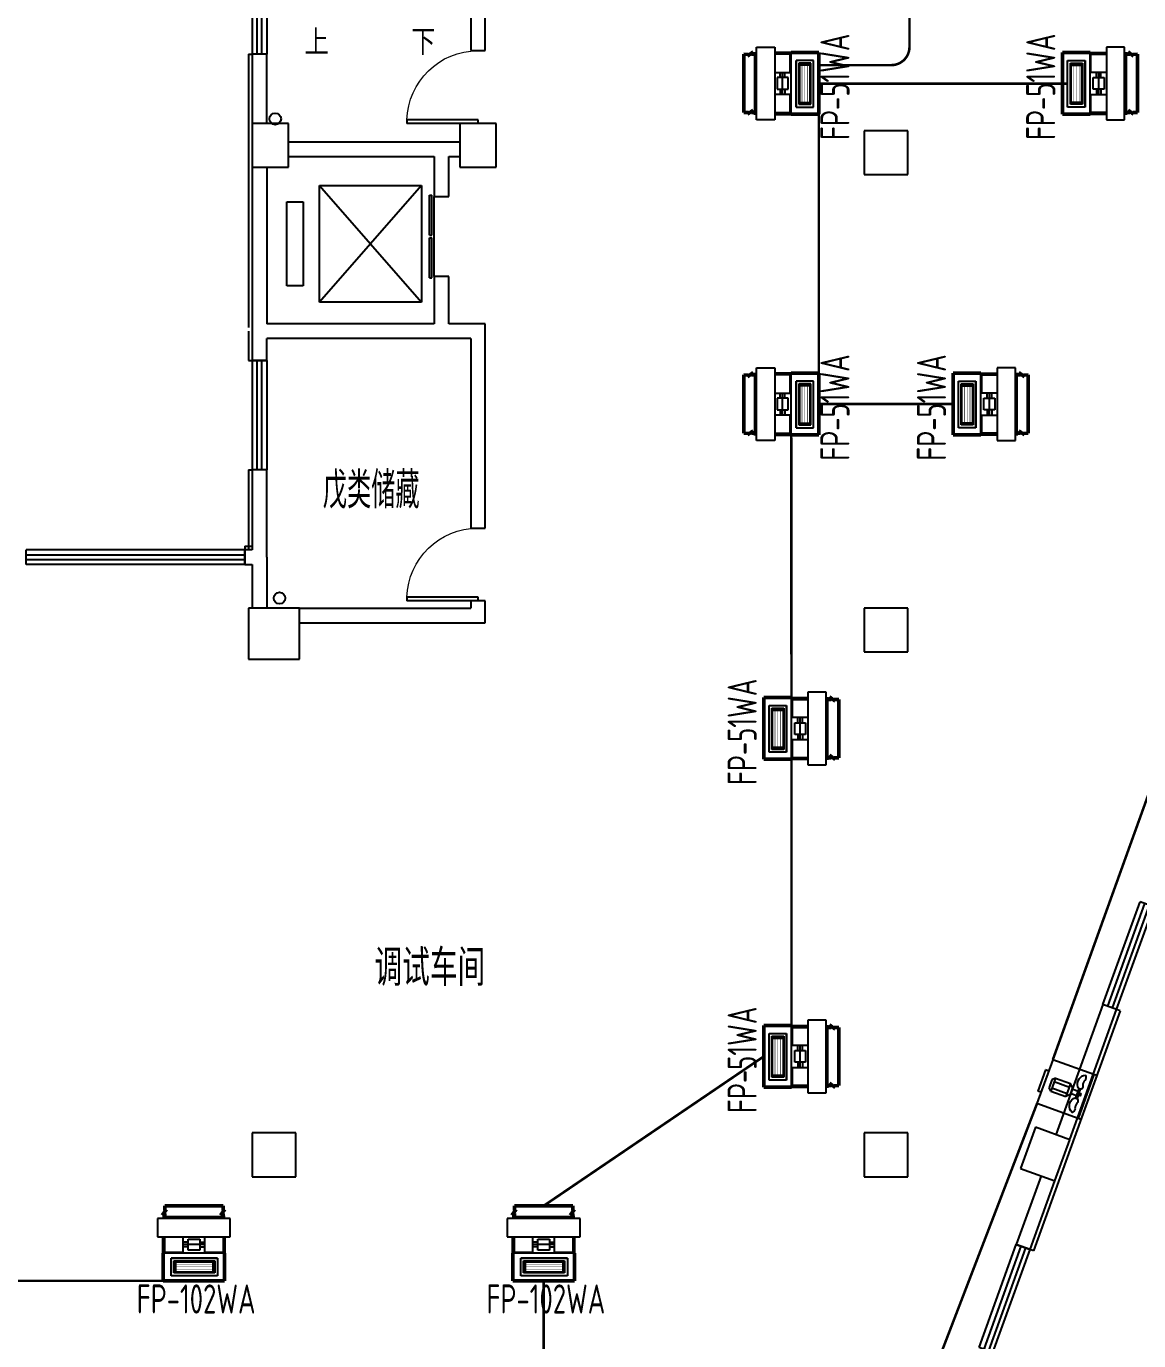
# Model space of a CAD drawing. Extents: x 2166032 to 5302137, y 581493 to 2416206.
# Drawn here: x 2385892 to 2401160, y 1119035 to 1137069 of the extents above; entities that cross this region are included whole.
import ezdxf

# ---------------------------------------------------------------- set-up
doc = ezdxf.new("R2010")
doc.units = 0
doc.header["$LTSCALE"] = 1000
doc.header["$MEASUREMENT"] = 0
for name, color, linetype in [('ACS_FFG_FK', 7, 'Continuous'), ('COLUMN', 2, 'Continuous'), ('PUB_TEXT', 7, 'Continuous'), ('STAIR', 8, 'Continuous'), ('SURFACE', 8, 'Continuous'), ('WALL', 8, 'Continuous'), ('WINDOW', 8, 'Continuous'), ('WIRE-照明', 1, 'Continuous'), ('屋面', 151, 'Continuous'), ('消防', 7, 'Continuous'), ('风机盘管', 7, 'Continuous')]:
    doc.layers.add(name, color=color, linetype=linetype)
doc.layers.add('ACS_KT_SB', color=130, linetype='Continuous', lineweight=13)
doc.layers.add('ACS_SFG_F2', color=6, linetype='Continuous', lineweight=50)
doc.styles.add('_HZTXT', font='！tssdeng.shx', dxfattribs={"width": 0.8, "bigfont": '！tssdchn.shx'})
doc.styles.add('_TCH_DIM', font='tssdeng.shx', dxfattribs={"bigfont": 'tssdchn.shx'})
doc.styles.add('DIM_FONT', font='simplex_.ttf', dxfattribs={"width": 0.7})
doc.styles.add('HZ', font='！tssdeng.shx', dxfattribs={"bigfont": '！tssdchn.shx'})
doc.styles.add('TSSD_Dimension', font='Tssdeng.shx', dxfattribs={"width": 0.7, "bigfont": 'tssdchn.shx'})
doc.styles.add('TSSD_REIN', font='tssdeng.shx', dxfattribs={"width": 0.7, "bigfont": 'tssdchn.shx'})

# ---------------------------------------------------------------- blocks, each defined once
blk = doc.blocks.new('$SB61_1')
for p, q in [((-344, 91), (-380, 54)), ((-380, 54), (-380, -52)), ((-344, 91), (-134, 91)), ((-344, 91), (-344, -89)), ((-344, 43), (-134, 43)), ((-93, 50), (-134, 91)), ((-134, 91), (-134, -89)), ((-93, 50), (-93, -47)), ((-93, 32), (-10, 32)), ((-10, 66), (-10, -64)), ((-10, 66), (10, 66)), ((10, 16), (10, 66)), ((-344, -89), (-380, -52)), ((-344, -45), (-134, -45)), ((-344, -89), (-134, -89)), ((-93, -47), (-134, -89)), ((-93, -27), (-10, -27)), ((-10, -64), (10, -64)), ((10, -16), (10, -64))]:
    blk.add_line(p, q)
for points in [[(27, 198, 0.411372), (11, 254, 0.494273), (-35, 83, 0.741953), (33, 105, 0.098181), (27, 124, -0.171786), (27, 198)], [(31, -198, -0.313475), (12, -256, -0.472676), (-35, -80, -0.748081), (34, -102, -0.098181), (28, -121, 0.171786), (28, -196)]]:
    blk.add_lwpolyline(points, format="xyb")
blk.add_lwpolyline([(10, 16), (34, 16), (34, -16), (10, -16)], close=True)
for tag, p, height, style, width, flags in [('UNIT', (0, 0), 0.001, 'HZ', 0.7, 1), ('WHAT', (0, 0), 0.001, 'HZ', 0.7, 1), ('SPEC', (0, 0), 0.001, 'HZ', 0.7, 1), ('YSIZE', (34, -16), 0.15, 'DIM_FONT', 0.8, 9), ('XSIZE', (34, -16), 0.15, 'DIM_FONT', 0.8, 9)]:
    blk.add_attdef(tag, p, '', height=height, dxfattribs=dict(style=style, width=width, flags=flags))
blk = doc.blocks.new('A$C54D307B5')
at = {"layer": '消防'}
for p, q in [((0, -300), (0, 300)), ((0, 300), (640, 300)), ((165, 345), (475, 345)), ((165, 300), (165, 345)), ((475, 300), (475, 345)), ((640, -300), (640, 300)), ((0, -340), (0, -300)), ((0, -300), (640, -300)), ((0, -340), (640, -340)), ((640, -340), (640, -300))]:
    blk.add_line(p, q, dxfattribs=at)
at = {"layer": '风机盘管', "xscale": -1.057367996545509, "yscale": 1.057367996545509, "zscale": 1.0573679886336, "rotation": 90}
blk.add_blockref('$SB61_1', (321, -183), dxfattribs=at)
blk = doc.blocks.new('H-DTDFFS-20')
for p, q in [((-0.5, 0.5), (0.5, 0.5)), ((-0.5, -0.5), (-0.5, 0.5)), ((0.5, 0.5), (-0.5, 0.5)), ((-0.44, -0.34), (-0.44, 0.34)), ((-0.44, 0.34), (0.44, 0.34)), ((-0.4, 0.3), (0.4, 0.3)), ((-0.4, -0.3), (-0.4, 0.3)), ((0.4, 0.3), (0.4, -0.3)), ((0.44, 0.34), (0.44, -0.34)), ((0.5, 0.5), (0.5, -0.5)), ((0.5, -0.5), (-0.5, -0.5)), ((0.44, -0.34), (-0.44, -0.34)), ((0.4, -0.3), (-0.4, -0.3))]:
    blk.add_line(p, q)
at = {"const_width": 0.01}
for points in [[(-0.4, 0.162), (0.4, 0.162)], [(-0.4, 0), (0.4, 0)], [(-0.4, -0.162), (0.4, -0.162)]]:
    blk.add_lwpolyline(points, dxfattribs=at)
blk = doc.blocks.new('$TCHSYS$WIN2D')
for p, q in [((-0.5, 0.5), (0.5, 0.5)), ((-0.5, 0.5), (-0.5, -0.5)), ((0.5, 0.5), (0.5, -0.5)), ((0.5, 0.1667), (-0.5, 0.1667)), ((0.5, -0.1667), (-0.5, -0.1667)), ((-0.5, -0.5), (0.5, -0.5))]:
    blk.add_line(p, q)
blk = doc.blocks.new('$DorLib2D$00000001')
for p, q in [((0.45, 0.975), (0.5, 0.975)), ((0.45, 0), (0.45, 0.975)), ((0.5, 0), (0.5, 0.975)), ((0.5, 0), (0.45, 0))]:
    blk.add_line(p, q)
at = {"lineweight": 13}
blk.add_arc((0.475, 0), 0.975, 91.4693, 180, dxfattribs=at)
blk = doc.blocks.new('$TCHSYS$LDOR22D')
for p, q in [((-0.517, 0.833), (-0.017, 0.833)), ((-0.517, 0.833), (-0.517, 0.667)), ((-0.017, 0.833), (-0.017, 0.667)), ((0.017, 0.833), (0.017, 0.667)), ((0.017, 0.833), (0.517, 0.833)), ((0.517, 0.833), (0.517, 0.667)), ((-0.517, 0.667), (-0.017, 0.667)), ((0.017, 0.667), (0.517, 0.667)), ((-0.5, 0.5), (0.5, 0.5))]:
    blk.add_line(p, q)
blk = doc.blocks.new('$TCHSYS$DOOR2D')
for p, q in [((0.45, 0.975), (0.5, 0.975)), ((0.45, 0), (0.45, 0.975)), ((0.5, 0), (0.5, 0.975)), ((0.5, 0), (0.45, 0))]:
    blk.add_line(p, q)
at = {"lineweight": 13}
blk.add_arc((0.475, 0), 0.975, 91.4693, 180, dxfattribs=at)

msp = doc.modelspace()

# ---------------------------------------------------------------- linework, layer by layer
at = {"color": 0}
for p, q in [((2395890.7, 1135855.2), (2395890.7, 1136715.2)), ((2395915.7, 1135785.2), (2395915.7, 1136785.2)), ((2395915.7, 1136785.2), (2396165.7, 1136785.2)), ((2396165.7, 1136785.2), (2396165.7, 1135785.2)), ((2396390.7, 1136710.2), (2396165.7, 1136710.2)), ((2396390.7, 1135860.2), (2396390.7, 1136710.2)), ((2400492.1, 1135860.2), (2400492.1, 1136710.2)), ((2400492.1, 1136710.2), (2400717.1, 1136710.2)), ((2400717.1, 1136785.2), (2400717.1, 1135785.2)), ((2400967.1, 1136785.2), (2400717.1, 1136785.2)), ((2400967.1, 1135785.2), (2400967.1, 1136785.2)), ((2400992.1, 1135855.2), (2400992.1, 1136715.2)), ((2395915.7, 1136685.2), (2395890.7, 1136685.2)), ((2396378.2, 1136685.2), (2396165.7, 1136685.2)), ((2396378.2, 1136435.2), (2396378.2, 1136685.2)), ((2400504.6, 1136435.2), (2400504.6, 1136685.2)), ((2400504.6, 1136685.2), (2400717.1, 1136685.2)), ((2400967.1, 1136685.2), (2400992.1, 1136685.2)), ((2396165.7, 1136435.2), (2396378.2, 1136435.2)), ((2396347, 1136365.2), (2396197, 1136365.2)), ((2396197, 1136365.2), (2396197, 1136205.2)), ((2396240.7, 1136365.2), (2396240.7, 1136435.2)), ((2396272, 1136135.2), (2396272, 1136435.2)), ((2396303.2, 1136365.2), (2396303.2, 1136435.2)), ((2396347, 1136205.2), (2396347, 1136365.2)), ((2400717.1, 1136435.2), (2400504.6, 1136435.2)), ((2400535.9, 1136365.2), (2400685.9, 1136365.2)), ((2400535.9, 1136205.2), (2400535.9, 1136365.2)), ((2400579.6, 1136365.2), (2400579.6, 1136435.2)), ((2400610.9, 1136135.2), (2400610.9, 1136435.2)), ((2400642.1, 1136365.2), (2400642.1, 1136435.2)), ((2400685.9, 1136365.2), (2400685.9, 1136205.2)), ((2396197, 1136205.2), (2396347, 1136205.2)), ((2396240.7, 1136205.2), (2396240.7, 1136135.2)), ((2396303.2, 1136205.2), (2396303.2, 1136135.2)), ((2400685.9, 1136205.2), (2400535.9, 1136205.2)), ((2400579.6, 1136205.2), (2400579.6, 1136135.2)), ((2400642.1, 1136205.2), (2400642.1, 1136135.2)), ((2396378.2, 1136135.2), (2396165.7, 1136135.2)), ((2396378.2, 1135885.2), (2396378.2, 1136135.2)), ((2400504.6, 1135885.2), (2400504.6, 1136135.2)), ((2400504.6, 1136135.2), (2400717.1, 1136135.2)), ((2395915.7, 1135885.2), (2395890.7, 1135885.2)), ((2396165.7, 1135885.2), (2396378.2, 1135885.2)), ((2396165.7, 1135860.2), (2396390.7, 1135860.2)), ((2400717.1, 1135860.2), (2400492.1, 1135860.2)), ((2400717.1, 1135885.2), (2400504.6, 1135885.2)), ((2400967.1, 1135885.2), (2400992.1, 1135885.2)), ((2396165.7, 1135785.2), (2395915.7, 1135785.2)), ((2400717.1, 1135785.2), (2400967.1, 1135785.2)), ((2395915.7, 1131385.2), (2395915.7, 1132385.2)), ((2395915.7, 1132385.2), (2396165.7, 1132385.2)), ((2396165.7, 1132385.2), (2396165.7, 1131385.2)), ((2399217.5, 1132385.2), (2399217.5, 1131385.2)), ((2399467.5, 1132385.2), (2399217.5, 1132385.2)), ((2399467.5, 1131385.2), (2399467.5, 1132385.2)), ((2395890.7, 1131455.2), (2395890.7, 1132315.2)), ((2395915.7, 1132285.2), (2395890.7, 1132285.2)), ((2396390.7, 1132310.2), (2396165.7, 1132310.2)), ((2396378.2, 1132285.2), (2396165.7, 1132285.2)), ((2396378.2, 1132035.2), (2396378.2, 1132285.2)), ((2396390.7, 1131460.2), (2396390.7, 1132310.2)), ((2398992.5, 1131460.2), (2398992.5, 1132310.2)), ((2398992.5, 1132310.2), (2399217.5, 1132310.2)), ((2399005, 1132035.2), (2399005, 1132285.2)), ((2399005, 1132285.2), (2399217.5, 1132285.2)), ((2399467.5, 1132285.2), (2399492.5, 1132285.2)), ((2399492.5, 1131455.2), (2399492.5, 1132315.2)), ((2396165.7, 1132035.2), (2396378.2, 1132035.2)), ((2396240.7, 1131965.2), (2396240.7, 1132035.2)), ((2396272, 1131735.2), (2396272, 1132035.2)), ((2396303.2, 1131965.2), (2396303.2, 1132035.2)), ((2399217.5, 1132035.2), (2399005, 1132035.2)), ((2399080, 1131965.2), (2399080, 1132035.2)), ((2399111.2, 1131735.2), (2399111.2, 1132035.2)), ((2399142.5, 1131965.2), (2399142.5, 1132035.2)), ((2396347, 1131965.2), (2396197, 1131965.2)), ((2396197, 1131965.2), (2396197, 1131805.2)), ((2396347, 1131805.2), (2396347, 1131965.2)), ((2399036.2, 1131965.2), (2399186.2, 1131965.2)), ((2399036.2, 1131805.2), (2399036.2, 1131965.2)), ((2399186.2, 1131965.2), (2399186.2, 1131805.2)), ((2396378.2, 1131735.2), (2396165.7, 1131735.2)), ((2396197, 1131805.2), (2396347, 1131805.2)), ((2396240.7, 1131805.2), (2396240.7, 1131735.2)), ((2396303.2, 1131805.2), (2396303.2, 1131735.2)), ((2396378.2, 1131485.2), (2396378.2, 1131735.2)), ((2399005, 1131485.2), (2399005, 1131735.2)), ((2399005, 1131735.2), (2399217.5, 1131735.2)), ((2399186.2, 1131805.2), (2399036.2, 1131805.2)), ((2399080, 1131805.2), (2399080, 1131735.2)), ((2399142.5, 1131805.2), (2399142.5, 1131735.2)), ((2395915.7, 1131485.2), (2395890.7, 1131485.2)), ((2396165.7, 1131485.2), (2396378.2, 1131485.2)), ((2399217.5, 1131485.2), (2399005, 1131485.2)), ((2399467.5, 1131485.2), (2399492.5, 1131485.2)), ((2396165.7, 1131385.2), (2395915.7, 1131385.2)), ((2396165.7, 1131460.2), (2396390.7, 1131460.2)), ((2399217.5, 1131460.2), (2398992.5, 1131460.2)), ((2399217.5, 1131385.2), (2399467.5, 1131385.2)), ((2396619.3, 1127934.6), (2396619.3, 1126934.6)), ((2396869.3, 1127934.6), (2396619.3, 1127934.6)), ((2396869.3, 1126934.6), (2396869.3, 1127934.6)), ((2396394.3, 1127009.6), (2396394.3, 1127859.6)), ((2396394.3, 1127859.6), (2396619.3, 1127859.6)), ((2396406.8, 1127584.6), (2396406.8, 1127834.6)), ((2396406.8, 1127834.6), (2396619.3, 1127834.6)), ((2396869.3, 1127834.6), (2396894.3, 1127834.6)), ((2396894.3, 1127004.6), (2396894.3, 1127864.6)), ((2396619.3, 1127584.6), (2396406.8, 1127584.6)), ((2396438.1, 1127514.6), (2396588.1, 1127514.6)), ((2396438.1, 1127354.6), (2396438.1, 1127514.6)), ((2396481.8, 1127514.6), (2396481.8, 1127584.6)), ((2396513.1, 1127284.6), (2396513.1, 1127584.6)), ((2396544.3, 1127514.6), (2396544.3, 1127584.6)), ((2396588.1, 1127514.6), (2396588.1, 1127354.6)), ((2396588.1, 1127354.6), (2396438.1, 1127354.6)), ((2396481.8, 1127354.6), (2396481.8, 1127284.6)), ((2396544.3, 1127354.6), (2396544.3, 1127284.6)), ((2396406.8, 1127034.6), (2396406.8, 1127284.6)), ((2396406.8, 1127284.6), (2396619.3, 1127284.6)), ((2396619.3, 1127009.6), (2396394.3, 1127009.6)), ((2396619.3, 1127034.6), (2396406.8, 1127034.6)), ((2396869.3, 1127034.6), (2396894.3, 1127034.6)), ((2396619.3, 1126934.6), (2396869.3, 1126934.6)), ((2396619.3, 1123434.7), (2396619.3, 1122434.7)), ((2396869.3, 1123434.7), (2396619.3, 1123434.7)), ((2396869.3, 1122434.7), (2396869.3, 1123434.7)), ((2396894.3, 1122504.7), (2396894.3, 1123364.7)), ((2396394.3, 1122509.7), (2396394.3, 1123359.7)), ((2396394.3, 1123359.7), (2396619.3, 1123359.7)), ((2396406.8, 1123084.7), (2396406.8, 1123334.7)), ((2396406.8, 1123334.7), (2396619.3, 1123334.7)), ((2396869.3, 1123334.7), (2396894.3, 1123334.7)), ((2396619.3, 1123084.7), (2396406.8, 1123084.7)), ((2396438.1, 1123014.7), (2396588.1, 1123014.7)), ((2396438.1, 1122854.7), (2396438.1, 1123014.7)), ((2396481.8, 1123014.7), (2396481.8, 1123084.7)), ((2396513.1, 1122784.7), (2396513.1, 1123084.7)), ((2396544.3, 1123014.7), (2396544.3, 1123084.7)), ((2396588.1, 1123014.7), (2396588.1, 1122854.7)), ((2396588.1, 1122854.7), (2396438.1, 1122854.7)), ((2396481.8, 1122854.7), (2396481.8, 1122784.7)), ((2396544.3, 1122854.7), (2396544.3, 1122784.7)), ((2396406.8, 1122534.7), (2396406.8, 1122784.7)), ((2396406.8, 1122784.7), (2396619.3, 1122784.7)), ((2396619.3, 1122509.7), (2396394.3, 1122509.7)), ((2396619.3, 1122534.7), (2396406.8, 1122534.7)), ((2396869.3, 1122534.7), (2396894.3, 1122534.7)), ((2396619.3, 1122434.7), (2396869.3, 1122434.7)), ((2388691.8, 1120709.9), (2387691.8, 1120709.9)), ((2387691.8, 1120709.9), (2387691.8, 1120459.9)), ((2388621.8, 1120734.9), (2387761.8, 1120734.9)), ((2387791.8, 1120709.9), (2387791.8, 1120734.9)), ((2388591.8, 1120709.9), (2388591.8, 1120734.9)), ((2388691.8, 1120459.9), (2388691.8, 1120709.9)), ((2393491.8, 1120709.9), (2392491.8, 1120709.9)), ((2392491.8, 1120709.9), (2392491.8, 1120459.9)), ((2393421.8, 1120734.9), (2392561.8, 1120734.9)), ((2392591.8, 1120709.9), (2392591.8, 1120734.9)), ((2393391.8, 1120709.9), (2393391.8, 1120734.9)), ((2393491.8, 1120459.9), (2393491.8, 1120709.9)), ((2387691.8, 1120459.9), (2388691.8, 1120459.9)), ((2387766.8, 1120234.9), (2387766.8, 1120459.9)), ((2387791.8, 1120247.4), (2387791.8, 1120459.9)), ((2388041.8, 1120459.9), (2388041.8, 1120247.4)), ((2388111.8, 1120384.9), (2388041.8, 1120384.9)), ((2388341.8, 1120353.6), (2388041.8, 1120353.6)), ((2388111.8, 1120322.4), (2388041.8, 1120322.4)), ((2388111.8, 1120278.6), (2388111.8, 1120428.6)), ((2388111.8, 1120428.6), (2388271.8, 1120428.6)), ((2388271.8, 1120428.6), (2388271.8, 1120278.6)), ((2388271.8, 1120384.9), (2388341.8, 1120384.9)), ((2388271.8, 1120322.4), (2388341.8, 1120322.4)), ((2388341.8, 1120247.4), (2388341.8, 1120459.9)), ((2388591.8, 1120459.9), (2388591.8, 1120247.4)), ((2388616.8, 1120459.9), (2388616.8, 1120234.9)), ((2392491.8, 1120459.9), (2393491.8, 1120459.9)), ((2392566.8, 1120234.9), (2392566.8, 1120459.9)), ((2392591.8, 1120247.4), (2392591.8, 1120459.9)), ((2392841.8, 1120459.9), (2392841.8, 1120247.4)), ((2392911.8, 1120384.9), (2392841.8, 1120384.9)), ((2393141.8, 1120353.6), (2392841.8, 1120353.6)), ((2392911.8, 1120322.4), (2392841.8, 1120322.4)), ((2392911.8, 1120278.6), (2392911.8, 1120428.6)), ((2392911.8, 1120428.6), (2393071.8, 1120428.6)), ((2393071.8, 1120428.6), (2393071.8, 1120278.6)), ((2393071.8, 1120384.9), (2393141.8, 1120384.9)), ((2393071.8, 1120322.4), (2393141.8, 1120322.4)), ((2393141.8, 1120247.4), (2393141.8, 1120459.9)), ((2393391.8, 1120459.9), (2393391.8, 1120247.4)), ((2393416.8, 1120459.9), (2393416.8, 1120234.9)), ((2388616.8, 1120234.9), (2387766.8, 1120234.9)), ((2388041.8, 1120247.4), (2387791.8, 1120247.4)), ((2388271.8, 1120278.6), (2388111.8, 1120278.6)), ((2388591.8, 1120247.4), (2388341.8, 1120247.4)), ((2393416.8, 1120234.9), (2392566.8, 1120234.9)), ((2392841.8, 1120247.4), (2392591.8, 1120247.4)), ((2393071.8, 1120278.6), (2392911.8, 1120278.6)), ((2393391.8, 1120247.4), (2393141.8, 1120247.4))]:
    msp.add_line(p, q, dxfattribs=at)
msp.add_circle((2604640.5, 1020101.3), 438608.5)
at = {"layer": 'ACS_SFG_F2'}
for p, q in [((2395869.5, 1136719.7), (2395792.4, 1136661.8)), ((2395844.9, 1136685.2), (2395869.5, 1136719.7)), ((2396769, 1136710.2), (2396390.7, 1136710.2)), ((2396769, 1135865.1), (2396769, 1136710.2)), ((2400113.8, 1135865.1), (2400113.8, 1136710.2)), ((2400113.8, 1136710.2), (2400492.1, 1136710.2)), ((2401038, 1136685.2), (2401013.3, 1136719.7)), ((2401013.3, 1136719.7), (2401090.5, 1136661.8)), ((2395802.9, 1136684.6), (2395740.7, 1136685.2)), ((2395740.7, 1136685.2), (2395740.7, 1135885.2)), ((2395792.4, 1136661.8), (2395802.9, 1136684.6)), ((2395890.7, 1136685.2), (2395844.9, 1136685.2)), ((2400992.1, 1136685.2), (2401038, 1136685.2)), ((2401079.9, 1136684.6), (2401142.1, 1136685.2)), ((2401090.5, 1136661.8), (2401079.9, 1136684.6)), ((2401142.1, 1136685.2), (2401142.1, 1135885.2)), ((2395802.9, 1135884.6), (2395740.7, 1135885.2)), ((2395869.5, 1135919.7), (2395792.4, 1135861.8)), ((2395792.4, 1135861.8), (2395802.9, 1135884.6)), ((2395844.9, 1135885.2), (2395869.5, 1135919.7)), ((2395890.7, 1135885.2), (2395844.9, 1135885.2)), ((2396769, 1135865.1), (2396390.7, 1135865.1)), ((2400113.8, 1135865.1), (2400492.1, 1135865.1)), ((2400992.1, 1135885.2), (2401038, 1135885.2)), ((2401038, 1135885.2), (2401013.3, 1135919.7)), ((2401013.3, 1135919.7), (2401090.5, 1135861.8)), ((2401079.9, 1135884.6), (2401142.1, 1135885.2)), ((2401090.5, 1135861.8), (2401079.9, 1135884.6)), ((2395802.9, 1132284.6), (2395740.7, 1132285.2)), ((2395740.7, 1132285.2), (2395740.7, 1131485.2)), ((2395869.5, 1132319.7), (2395792.4, 1132261.8)), ((2395792.4, 1132261.8), (2395802.9, 1132284.6)), ((2395844.9, 1132285.2), (2395869.5, 1132319.7)), ((2395890.7, 1132285.2), (2395844.9, 1132285.2)), ((2396769, 1132310.2), (2396390.7, 1132310.2)), ((2396769, 1131465.1), (2396769, 1132310.2)), ((2398614.2, 1131465.1), (2398614.2, 1132310.2)), ((2398614.2, 1132310.2), (2398992.5, 1132310.2)), ((2399492.5, 1132285.2), (2399538.3, 1132285.2)), ((2399538.3, 1132285.2), (2399513.7, 1132319.7)), ((2399513.7, 1132319.7), (2399590.8, 1132261.8)), ((2399580.3, 1132284.6), (2399642.5, 1132285.2)), ((2399590.8, 1132261.8), (2399580.3, 1132284.6)), ((2399642.5, 1132285.2), (2399642.5, 1131485.2)), ((2395802.9, 1131484.6), (2395740.7, 1131485.2)), ((2395869.5, 1131519.7), (2395792.4, 1131461.8)), ((2395792.4, 1131461.8), (2395802.9, 1131484.6)), ((2395844.9, 1131485.2), (2395869.5, 1131519.7)), ((2395890.7, 1131485.2), (2395844.9, 1131485.2)), ((2399492.5, 1131485.2), (2399538.3, 1131485.2)), ((2399538.3, 1131485.2), (2399513.7, 1131519.7)), ((2399513.7, 1131519.7), (2399590.8, 1131461.8)), ((2399580.3, 1131484.6), (2399642.5, 1131485.2)), ((2399590.8, 1131461.8), (2399580.3, 1131484.6)), ((2396769, 1131465.1), (2396390.7, 1131465.1)), ((2398614.2, 1131465.1), (2398992.5, 1131465.1)), ((2396016, 1127014.5), (2396016, 1127859.6)), ((2396016, 1127859.6), (2396394.3, 1127859.6)), ((2396894.3, 1127834.6), (2396940.2, 1127834.6)), ((2396940.2, 1127834.6), (2396915.5, 1127869.1)), ((2396915.5, 1127869.1), (2396992.7, 1127811.2)), ((2396982.2, 1127834), (2397044.3, 1127834.6)), ((2396992.7, 1127811.2), (2396982.2, 1127834)), ((2397044.3, 1127834.6), (2397044.3, 1127034.6)), ((2396016, 1127014.5), (2396394.3, 1127014.5)), ((2396894.3, 1127034.6), (2396940.2, 1127034.6)), ((2396940.2, 1127034.6), (2396915.5, 1127069.1)), ((2396915.5, 1127069.1), (2396992.7, 1127011.2)), ((2396982.2, 1127034), (2397044.3, 1127034.6)), ((2396992.7, 1127011.2), (2396982.2, 1127034)), ((2396940.2, 1123334.7), (2396915.5, 1123369.2)), ((2396915.5, 1123369.2), (2396992.7, 1123311.3)), ((2396016, 1122514.5), (2396016, 1123359.7)), ((2396016, 1123359.7), (2396394.3, 1123359.7)), ((2396894.3, 1123334.7), (2396940.2, 1123334.7)), ((2396982.2, 1123334.1), (2397044.3, 1123334.7)), ((2396992.7, 1123311.3), (2396982.2, 1123334.1)), ((2397044.3, 1123334.7), (2397044.3, 1122534.7)), ((2396016, 1122514.5), (2396394.3, 1122514.5)), ((2396894.3, 1122534.7), (2396940.2, 1122534.7)), ((2396940.2, 1122534.7), (2396915.5, 1122569.2)), ((2396915.5, 1122569.2), (2396992.7, 1122511.3)), ((2396982.2, 1122534.1), (2397044.3, 1122534.7)), ((2396992.7, 1122511.3), (2396982.2, 1122534.1)), ((2388591.8, 1120884.9), (2387791.8, 1120884.9)), ((2387792.3, 1120822.7), (2387791.8, 1120884.9)), ((2388592.3, 1120822.7), (2388591.8, 1120884.9)), ((2393391.8, 1120884.9), (2392591.8, 1120884.9)), ((2392592.3, 1120822.7), (2392591.8, 1120884.9)), ((2393392.3, 1120822.7), (2393391.8, 1120884.9)), ((2387757.2, 1120756.1), (2387815.2, 1120833.2)), ((2387791.8, 1120780.7), (2387757.2, 1120756.1)), ((2387791.8, 1120734.9), (2387791.8, 1120780.7)), ((2387815.2, 1120833.2), (2387792.3, 1120822.7)), ((2388557.2, 1120756.1), (2388615.2, 1120833.2)), ((2388591.8, 1120780.7), (2388557.2, 1120756.1)), ((2388591.8, 1120734.9), (2388591.8, 1120780.7)), ((2388615.2, 1120833.2), (2388592.3, 1120822.7)), ((2392557.2, 1120756.1), (2392615.2, 1120833.2)), ((2392591.8, 1120780.7), (2392557.2, 1120756.1)), ((2392591.8, 1120734.9), (2392591.8, 1120780.7)), ((2392615.2, 1120833.2), (2392592.3, 1120822.7)), ((2393357.2, 1120756.1), (2393415.2, 1120833.2)), ((2393391.8, 1120780.7), (2393357.2, 1120756.1)), ((2393391.8, 1120734.9), (2393391.8, 1120780.7)), ((2393415.2, 1120833.2), (2393392.3, 1120822.7)), ((2387769.2, 1119856.6), (2387769.2, 1120234.9)), ((2388614.3, 1119856.6), (2388614.3, 1120234.9)), ((2392569.2, 1119856.6), (2392569.2, 1120234.9)), ((2393414.3, 1119856.6), (2393414.3, 1120234.9)), ((2388614.3, 1119856.6), (2387769.2, 1119856.6)), ((2393414.3, 1119856.6), (2392569.2, 1119856.6))]:
    msp.add_line(p, q, dxfattribs=at)
at = {"layer": 'COLUMN'}
for p, q in [((2389491.8, 1135735.1), (2388991.8, 1135735.1)), ((2388991.8, 1135735.1), (2388991.8, 1135135.1)), ((2389491.8, 1135135.1), (2389491.8, 1135735.1)), ((2392341.8, 1135735.1), (2391841.8, 1135735.1)), ((2391841.8, 1135735.1), (2391841.8, 1135135.1)), ((2392341.8, 1135135.1), (2392341.8, 1135735.1)), ((2397991.8, 1135635.1), (2397391.8, 1135635.1)), ((2397391.8, 1135635.1), (2397391.8, 1135035.1)), ((2397991.8, 1135035.1), (2397991.8, 1135635.1)), ((2388991.8, 1135135.1), (2389491.8, 1135135.1)), ((2391841.8, 1135135.1), (2392341.8, 1135135.1)), ((2397391.8, 1135035.1), (2397991.8, 1135035.1)), ((2389640.2, 1129085.1), (2388940.2, 1129085.1)), ((2388940.2, 1129085.1), (2388940.2, 1128385.1)), ((2389640.2, 1128385.1), (2389640.2, 1129085.1)), ((2397991.8, 1129085.1), (2397391.8, 1129085.1)), ((2397391.8, 1129085.1), (2397391.8, 1128485.1)), ((2397991.8, 1128485.1), (2397991.8, 1129085.1)), ((2397391.8, 1128485.1), (2397991.8, 1128485.1)), ((2388940.2, 1128385.1), (2389640.2, 1128385.1)), ((2399742.5, 1121963.4), (2399538.7, 1121399)), ((2400214, 1121793.1), (2399742.5, 1121963.4)), ((2389591.8, 1121885.1), (2388991.8, 1121885.1)), ((2388991.8, 1121885.1), (2388991.8, 1121285.1)), ((2389591.8, 1121285.1), (2389591.8, 1121885.1)), ((2397991.8, 1121885.1), (2397391.8, 1121885.1)), ((2397391.8, 1121885.1), (2397391.8, 1121285.1)), ((2397991.8, 1121285.1), (2397991.8, 1121885.1)), ((2400010.3, 1121228.8), (2400214, 1121793.1)), ((2399538.7, 1121399), (2400010.3, 1121228.8)), ((2388991.8, 1121285.1), (2389591.8, 1121285.1)), ((2397391.8, 1121285.1), (2397991.8, 1121285.1))]:
    msp.add_line(p, q, dxfattribs=at)
at = {"layer": 'STAIR'}
for p, q in [((2389916.8, 1134885.1), (2391316.8, 1134885.1)), ((2389916.8, 1133285.1), (2389916.8, 1134885.1)), ((2389916.8, 1134885.1), (2391316.8, 1133285.1)), ((2391316.8, 1134885.1), (2389916.8, 1133285.1)), ((2391316.8, 1134885.1), (2391316.8, 1133285.1)), ((2389466.8, 1134660.1), (2389691.8, 1134660.1)), ((2389466.8, 1133510.1), (2389466.8, 1134660.1)), ((2389691.8, 1134660.1), (2389691.8, 1133510.1)), ((2389691.8, 1133510.1), (2389466.8, 1133510.1)), ((2391316.8, 1133285.1), (2389916.8, 1133285.1))]:
    msp.add_line(p, q, dxfattribs=at)
at = {"layer": 'SURFACE'}
for p, q in [((2388941.8, 1136685.1), (2388991.8, 1136685.1)), ((2388941.8, 1136685.1), (2388941.8, 1135385.1)), ((2388941.8, 1135385.1), (2388941.8, 1134985.1)), ((2388941.8, 1134987), (2388941.8, 1132935.1)), ((2388941.8, 1132885.1), (2388941.8, 1132485.1)), ((2388941.8, 1132485.1), (2388991.8, 1132485.1)), ((2388941.8, 1130985.1), (2388991.8, 1130985.1)), ((2388941.8, 1130985.1), (2388941.8, 1129935.1)), ((2388891.8, 1129935.1), (2388891.8, 1129885.1)), ((2388891.8, 1129935.1), (2388941.8, 1129935.1)), ((2388941.8, 1129935.1), (2388941.8, 1129885.1)), ((2388941.8, 1129935.1), (2388941.8, 1129885.1)), ((2388941.8, 1129935.1), (2388991.8, 1129935.1)), ((2400903.9, 1123561.5), (2400159.2, 1121498.9)), ((2400903.9, 1123561.5), (2400856.9, 1123578.5)), ((2400159.2, 1121498.9), (2399715.4, 1120269.5)), ((2399715.4, 1120269.5), (2399668.3, 1120286.5))]:
    msp.add_line(p, q, dxfattribs=at)
at = {"layer": 'WALL'}
for p, q in [((2391991.8, 1138185.1), (2391991.8, 1136735.1)), ((2392191.8, 1136735.1), (2392191.8, 1138085.1)), ((2391991.8, 1136735.1), (2392191.8, 1136735.1)), ((2389191.8, 1136685.1), (2388991.8, 1136685.1)), ((2388991.8, 1136685.1), (2388991.8, 1135735.1)), ((2389191.8, 1135735.1), (2389191.8, 1136685.1)), ((2389491.8, 1135485.1), (2391591.8, 1135485.1)), ((2391591.8, 1135485.1), (2391841.8, 1135485.1)), ((2389491.8, 1135285.1), (2391491.8, 1135285.1)), ((2391491.8, 1135285.1), (2391491.8, 1134735.1)), ((2391691.8, 1134735.1), (2391691.8, 1135285.1)), ((2391691.8, 1135285.1), (2391841.8, 1135285.1)), ((2388991.8, 1135135.1), (2388991.8, 1134985.1)), ((2389191.8, 1135135.1), (2389191.8, 1134985.1)), ((2388991.8, 1134987), (2388991.8, 1132885.1)), ((2389191.8, 1134987), (2389191.8, 1132985.1)), ((2391491.8, 1134735.1), (2391691.8, 1134735.1)), ((2391691.8, 1133635.1), (2391491.8, 1133635.1)), ((2391491.8, 1133635.1), (2391491.8, 1132985.1)), ((2391691.8, 1132985.1), (2391691.8, 1133635.1)), ((2391491.8, 1132985.1), (2389191.8, 1132985.1)), ((2392191.8, 1132985.1), (2391691.8, 1132985.1)), ((2392191.8, 1130185.1), (2392191.8, 1132985.1)), ((2388991.8, 1132885.1), (2388991.8, 1132485.1)), ((2391591.8, 1132785.1), (2389191.8, 1132785.1)), ((2389191.8, 1132485.1), (2389191.8, 1132785.1)), ((2391991.8, 1132785.1), (2391591.8, 1132785.1)), ((2391991.8, 1132785.1), (2391991.8, 1130185.1)), ((2388991.8, 1132485.1), (2389191.8, 1132485.1)), ((2389191.8, 1130985.1), (2388991.8, 1130985.1)), ((2388991.8, 1130985.1), (2388991.8, 1129885.1)), ((2389191.8, 1129785.1), (2389191.8, 1130985.1)), ((2391991.8, 1130185.1), (2392191.8, 1130185.1)), ((2388991.8, 1129885.1), (2388891.8, 1129885.1)), ((2388891.8, 1129885.1), (2388891.8, 1129685.1)), ((2388891.8, 1129685.1), (2388991.8, 1129685.1)), ((2388991.8, 1129685.1), (2388991.8, 1129085.1)), ((2389191.8, 1129785.1), (2389191.8, 1129085.1)), ((2392191.8, 1129185.1), (2391991.8, 1129185.1)), ((2391991.8, 1129185.1), (2391991.8, 1129085.1)), ((2392191.8, 1128885.1), (2392191.8, 1129185.1)), ((2389640.2, 1129085.1), (2391991.8, 1129085.1)), ((2389640.2, 1128885.1), (2392191.8, 1128885.1)), ((2400668.8, 1123646.4), (2400024.4, 1121861.6)), ((2400212.5, 1121793.7), (2400856.9, 1123578.5)), ((2400856.9, 1123578.5), (2400668.8, 1123646.4)), ((2399820.6, 1121297.3), (2399480.2, 1120354.4)), ((2399668.3, 1120286.5), (2400008.8, 1121229.4)), ((2399480.2, 1120354.4), (2399668.3, 1120286.5))]:
    msp.add_line(p, q, dxfattribs=at)
at = {"layer": 'WIRE-照明', "linetype": 'Continuous', "const_width": 35}
for points in [[(2398013.7, 1139662.5), (2398013.7, 1136786.5, -0.4142136), (2397763.7, 1136536.5), (2396769, 1136536.5)], [(2392243.8, 1107174.8), (2393783.6, 1107174.8, 0.3103947), (2394017, 1107335.1), (2399764.1, 1122288.3)]]:
    msp.add_lwpolyline(points, format="xyb", dxfattribs=at)
at = {"layer": 'WIRE-照明', "linetype": 'Continuous', "const_width": 35, "elevation": -52}
msp.add_lwpolyline([(2400184.8, 1136281.2), (2396769, 1136281.1)], dxfattribs=at)
at = {"layer": 'WIRE-照明', "linetype": 'Continuous', "const_width": 35}
for points in [[(2396769, 1135865.1), (2396769, 1132310.2)], [(2399981.1, 1122890.4), (2404692, 1135961.6)], [(2396769, 1131887.6), (2398614.2, 1131887.7)], [(2396390.7, 1131460.2), (2396394.3, 1127859.6)], [(2396394.3, 1127009.6), (2396394.3, 1123359.7)], [(2392991.8, 1120884.9), (2396016, 1122937.1)], [(2387769.2, 1119856.6), (2383814.3, 1119856.6)], [(2392991.8, 1119856.6), (2392991.8, 1117972.1)]]:
    msp.add_lwpolyline(points, dxfattribs=at)
at = {"layer": '屋面', "color": 6}
for centre in [(2389308, 1135799.5), (2389367.2, 1129223.3)]:
    msp.add_circle(centre, 80, dxfattribs=at)

# ---------------------------------------------------------------- block references
at = {"xscale": -1, "rotation": 70.1805686675571}
msp.add_blockref('A$C54D307B5', (2400263.1, 1122788.8), dxfattribs=at)
at = {"layer": 'ACS_FFG_FK', "yscale": 240, "zscale": 0.7999999999999972}
for p, xscale, rotation in [((2396578.1, 1136281.2, -52), -640, 90), ((2400304.8, 1136281.2, -52), 640, 270), ((2396578.1, 1131881.2, -52), -640, 90), ((2398805.1, 1131881.2, -52), 640, 270), ((2396207, 1127430.6, -52), 640, 270), ((2396207, 1122930.6, -52), 640, 270)]:
    msp.add_blockref('H-DTDFFS-20', p, dxfattribs=dict(at, xscale=xscale, rotation=rotation))
at = {"layer": 'ACS_FFG_FK', "xscale": 640, "yscale": 240, "zscale": 0.7999999999999972}
for p in [(2388198.2, 1120047.5, -52), (2392998.2, 1120047.5, -52)]:
    msp.add_blockref('H-DTDFFS-20', p, dxfattribs=at)
at = {"layer": 'WINDOW'}
for name, p, xscale, yscale, zscale, rotation in [('$TCHSYS$WIN2D', (2389091.8, 1137435.1), 1500, 200, 1500, 269.9999999997096), ('$DorLib2D$00000001', (2392091.8, 1136235.1), -1000, 1000, -1000, 90.00000000005718), ('$TCHSYS$LDOR22D', (2391591.8, 1134185.1), 1100, 200, 1100, 90.00000000002136), ('$TCHSYS$WIN2D', (2389091.8, 1131735.1), 1500, 200, 1500, 269.9999999997934), ('$TCHSYS$DOOR2D', (2392091.8, 1129685.1), 1000, -1000, 1000, 269.999999999959), ('$TCHSYS$WIN2D', (2387391.8, 1129785.1), -3000, -200, -3000, 1.431719280012431e-11), ('$TCHSYS$WIN2D', (2401017.5, 1124317.9), -1500, 200, -1500, 250.1479040148662), ('$TCHSYS$WIN2D', (2399319.6, 1119615), -1500, 200, -1500, 250.1479040148679)]:
    msp.add_blockref(name, p, dxfattribs=dict(at, xscale=xscale, yscale=yscale, zscale=zscale, rotation=rotation))

# ---------------------------------------------------------------- texts
at = {"layer": 'ACS_KT_SB', "color": 0, "style": 'TSSD_Dimension', "width": 0.7}
for p in [(2397190.6, 1135509.1, -125), (2400015.3, 1135509.1, -125), (2397190.6, 1131109.1, -125), (2398515.6, 1131109.1, -125), (2395917.5, 1126658.6, -125), (2395917.5, 1122158.6, -125)]:
    msp.add_text('FP-51WA', height=400, rotation=90, dxfattribs=at).set_placement(p)
for p in [(2387407.9, 1119407.6, -125), (2392207.9, 1119407.6, -125)]:
    msp.add_text('FP-102WA', height=400, dxfattribs=at).set_placement(p)
at = {"layer": 'PUB_TEXT', "style": '_TCH_DIM'}
for s, p in [('上', (2389711.1, 1136674.4)), ('下', (2391174.8, 1136675.3))]:
    msp.add_text(s, height=350, dxfattribs=at).set_placement(p)
at = {"layer": 'PUB_TEXT'}
for s, style, width, p in [('戊类储藏', 'TSSD_REIN', 0.7, (2389961, 1130455.1)), ('调试车间', '_HZTXT', 0.8, (2390670.6, 1123902.6))]:
    msp.add_text(s, height=500, dxfattribs=dict(at, style=style, width=width)).set_placement(p)

doc.saveas('drawing.dxf')
